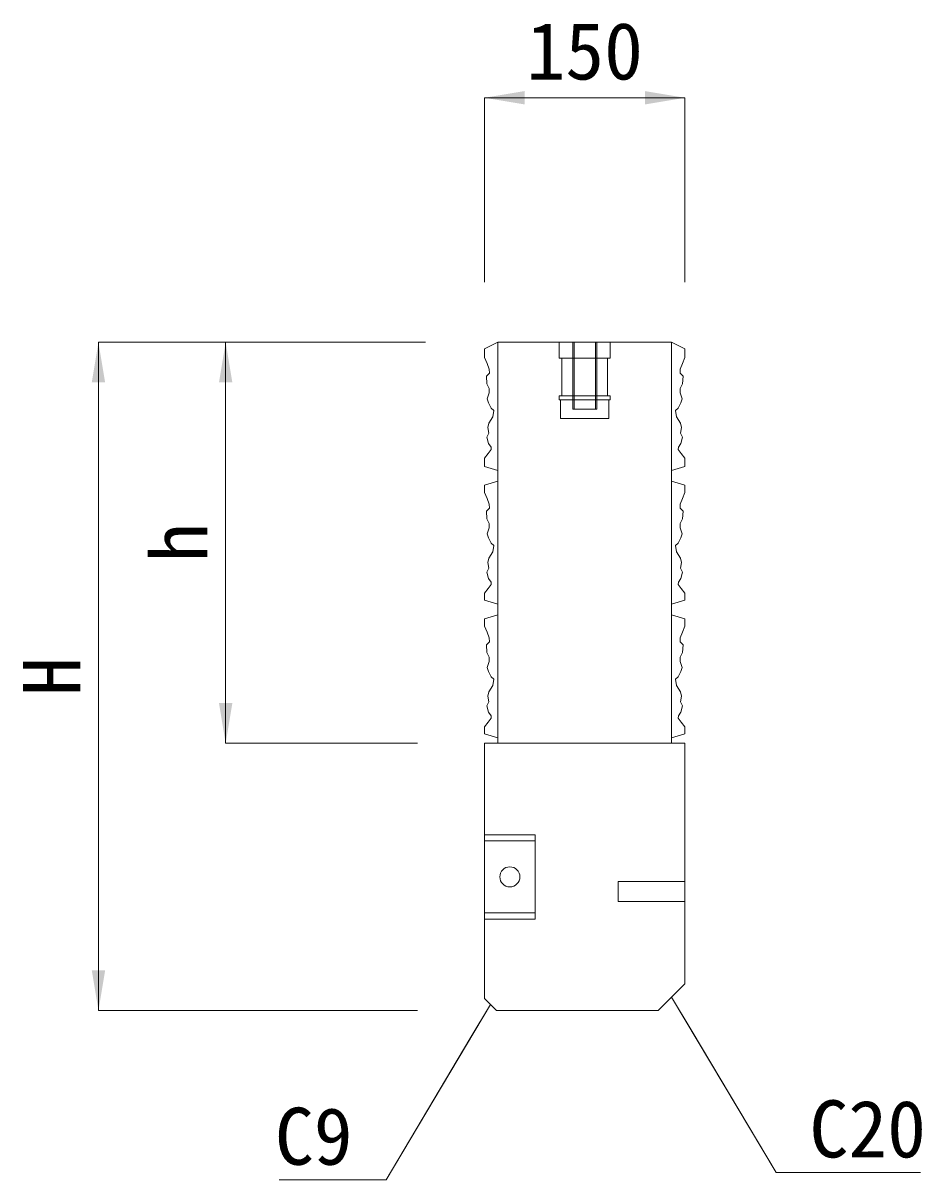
# Model space of a CAD drawing. Units: millimetres at full size; details may follow other scales. Extents: x 199178 to 219083, y 873019 to 880494.
# Drawn here: x 215717 to 216390, y 878419 to 879284 of the extents above; entities that cross this region are included whole.
import ezdxf
from ezdxf.enums import TextEntityAlignment as Align

# ---------------------------------------------------------------- set-up
doc = ezdxf.new("R2010")
doc.units = ezdxf.units.MM
doc.header["$LTSCALE"] = 20
doc.linetypes.add('DASHED_SPACED', pattern=[12, 6, -6])
for name, color, linetype, lineweight in [('0_2', 7, 'Continuous', 13), ('インサート', 3, 'Continuous', 9), ('寸法線', 7, 'Continuous', 13), ('引出線', 4, 'Continuous', 13)]:
    doc.layers.add(name, color=color, linetype=linetype, lineweight=lineweight)
doc.styles.add('ＭＳ ゴシック', font='')
doc.styles.get('ＭＳ ゴシック').set_extended_font_data('MS Gothic')

# ---------------------------------------------------------------- blocks, each defined once
blk = doc.blocks.new('filled_arrow')
at = {"color": 0, "linetype": 'Continuous', "lineweight": -2}
blk.add_solid([(7.5, 1.25), (0, 0), (7.5, -1.25)], dxfattribs=at)

msp = doc.modelspace()

# ---------------------------------------------------------------- linework, layer by layer
at = {"layer": '0_2', "lineweight": 5}
for p, q in [((216062.61, 879040.43), (216072.61, 879045.43)), ((216062.61, 879034.02), (216062.61, 879040.43)), ((216212.61, 879040.43), (216202.61, 879045.43)), ((216212.61, 879034.02), (216212.61, 879040.43)), ((216062.61, 879034.02), (216064.55, 879029.52)), ((216212.61, 879034.02), (216210.66, 879029.52)), ((216066.28, 879022.41), (216064.03, 879019.98)), ((216064.55, 879029.52), (216066.11, 879025.36)), ((216066.11, 879025.36), (216066.28, 879022.41)), ((216209.1, 879025.36), (216208.93, 879022.41)), ((216208.93, 879022.41), (216211.18, 879019.98)), ((216210.66, 879029.52), (216209.1, 879025.36)), ((216064.03, 879019.98), (216064.37, 879014.26)), ((216064.37, 879014.26), (216066.11, 879010.8)), ((216210.84, 879014.26), (216209.1, 879010.8)), ((216211.18, 879019.98), (216210.84, 879014.26)), ((216066.11, 879007.68), (216064.72, 879003.17)), ((216066.11, 879010.8), (216066.11, 879007.68)), ((216209.1, 879010.8), (216209.1, 879007.68)), ((216209.1, 879007.68), (216210.49, 879003.17)), ((216064.72, 879003.17), (216065.59, 879000.05)), ((216065.59, 879000.05), (216067.67, 878996.06)), ((216067.67, 878996.06), (216069.58, 878994.33)), ((216207.54, 878996.06), (216205.63, 878994.33)), ((216209.62, 879000.05), (216207.54, 878996.06)), ((216210.49, 879003.17), (216209.62, 879000.05)), ((216068.88, 878989.65), (216065.94, 878984.97)), ((216069.58, 878994.33), (216068.88, 878989.65)), ((216205.63, 878994.33), (216206.33, 878989.65)), ((216206.33, 878989.65), (216209.28, 878984.97)), ((216065.94, 878984.97), (216065.07, 878981.68)), ((216065.07, 878981.68), (216065.94, 878977.52)), ((216209.28, 878984.97), (216210.14, 878981.68)), ((216210.14, 878981.68), (216209.28, 878977.52)), ((216065.94, 878977.52), (216064.37, 878974.4)), ((216064.37, 878974.4), (216065.59, 878969.72)), ((216065.59, 878969.72), (216067.5, 878966.94)), ((216209.62, 878969.72), (216207.72, 878966.94)), ((216209.28, 878977.52), (216210.84, 878974.4)), ((216210.84, 878974.4), (216209.62, 878969.72)), ((216065.42, 878962.26), (216062.61, 878958.62)), ((216067.67, 878965.21), (216065.42, 878962.26)), ((216067.5, 878966.94), (216067.67, 878965.21)), ((216207.72, 878966.94), (216207.54, 878965.21)), ((216207.54, 878965.21), (216209.8, 878962.26)), ((216209.8, 878962.26), (216212.61, 878958.62)), ((216062.61, 878952.43), (216062.61, 878958.62)), ((216062.61, 878952.43), (216072.61, 878949.43)), ((216212.61, 878952.43), (216202.61, 878949.43)), ((216212.61, 878952.43), (216212.61, 878958.62)), ((216062.61, 878938.43), (216072.61, 878941.43)), ((216062.61, 878933.02), (216062.61, 878938.43)), ((216212.61, 878938.43), (216202.61, 878941.43)), ((216212.61, 878933.02), (216212.61, 878938.43)), ((216062.61, 878933.02), (216064.55, 878928.52)), ((216064.55, 878928.52), (216066.11, 878924.36)), ((216210.66, 878928.52), (216209.1, 878924.36)), ((216212.61, 878933.02), (216210.66, 878928.52)), ((216066.28, 878921.41), (216064.03, 878918.98)), ((216064.03, 878918.98), (216064.37, 878913.26)), ((216066.11, 878924.36), (216066.28, 878921.41)), ((216209.1, 878924.36), (216208.93, 878921.41)), ((216208.93, 878921.41), (216211.18, 878918.98)), ((216211.18, 878918.98), (216210.84, 878913.26)), ((216064.37, 878913.26), (216066.11, 878909.8)), ((216066.11, 878909.8), (216066.11, 878906.68)), ((216210.84, 878913.26), (216209.1, 878909.8)), ((216209.1, 878909.8), (216209.1, 878906.68)), ((216066.11, 878906.68), (216064.72, 878902.17)), ((216064.72, 878902.17), (216065.59, 878899.05)), ((216209.1, 878906.68), (216210.49, 878902.17)), ((216210.49, 878902.17), (216209.62, 878899.05)), ((216065.59, 878899.05), (216067.67, 878895.06)), ((216067.67, 878895.06), (216069.58, 878893.33)), ((216069.58, 878893.33), (216068.88, 878888.65)), ((216207.54, 878895.06), (216205.63, 878893.33)), ((216205.63, 878893.33), (216206.33, 878888.65)), ((216209.62, 878899.05), (216207.54, 878895.06)), ((216065.94, 878883.97), (216065.07, 878880.68)), ((216068.88, 878888.65), (216065.94, 878883.97)), ((216206.33, 878888.65), (216209.28, 878883.97)), ((216209.28, 878883.97), (216210.14, 878880.68)), ((216065.94, 878876.52), (216064.37, 878873.4)), ((216065.07, 878880.68), (216065.94, 878876.52)), ((216210.14, 878880.68), (216209.28, 878876.52)), ((216209.28, 878876.52), (216210.84, 878873.4)), ((216064.37, 878873.4), (216065.59, 878868.72)), ((216065.59, 878868.72), (216067.5, 878865.94)), ((216067.5, 878865.94), (216067.67, 878864.21)), ((216207.72, 878865.94), (216207.54, 878864.21)), ((216209.62, 878868.72), (216207.72, 878865.94)), ((216210.84, 878873.4), (216209.62, 878868.72)), ((216065.42, 878861.26), (216062.61, 878857.62)), ((216062.61, 878852.43), (216062.61, 878857.62)), ((216067.67, 878864.21), (216065.42, 878861.26)), ((216207.54, 878864.21), (216209.8, 878861.26)), ((216209.8, 878861.26), (216212.61, 878857.62)), ((216212.61, 878852.43), (216212.61, 878857.62)), ((216062.61, 878852.43), (216072.61, 878849.43)), ((216212.61, 878852.43), (216202.61, 878849.43)), ((216062.61, 878838.43), (216072.61, 878841.43)), ((216212.61, 878838.43), (216202.61, 878841.43)), ((216062.61, 878833.02), (216062.61, 878838.43)), ((216062.61, 878833.02), (216064.55, 878828.52)), ((216212.61, 878833.02), (216210.66, 878828.52)), ((216212.61, 878833.02), (216212.61, 878838.43)), ((216064.55, 878828.52), (216066.11, 878824.36)), ((216066.11, 878824.36), (216066.28, 878821.41)), ((216209.1, 878824.36), (216208.93, 878821.41)), ((216210.66, 878828.52), (216209.1, 878824.36)), ((216066.28, 878821.41), (216064.03, 878818.98)), ((216064.03, 878818.98), (216064.37, 878813.26)), ((216208.93, 878821.41), (216211.18, 878818.98)), ((216211.18, 878818.98), (216210.84, 878813.26)), ((216064.37, 878813.26), (216066.11, 878809.8)), ((216066.11, 878806.68), (216064.72, 878802.17)), ((216066.11, 878809.8), (216066.11, 878806.68)), ((216210.84, 878813.26), (216209.1, 878809.8)), ((216209.1, 878809.8), (216209.1, 878806.68)), ((216209.1, 878806.68), (216210.49, 878802.17)), ((216064.72, 878802.17), (216065.59, 878799.05)), ((216065.59, 878799.05), (216067.67, 878795.06)), ((216209.62, 878799.05), (216207.54, 878795.06)), ((216210.49, 878802.17), (216209.62, 878799.05)), ((216068.88, 878788.65), (216065.94, 878783.97)), ((216067.67, 878795.06), (216069.58, 878793.33)), ((216069.58, 878793.33), (216068.88, 878788.65)), ((216207.54, 878795.06), (216205.63, 878793.33)), ((216205.63, 878793.33), (216206.33, 878788.65)), ((216206.33, 878788.65), (216209.28, 878783.97)), ((216065.94, 878783.97), (216065.07, 878780.68)), ((216065.07, 878780.68), (216065.94, 878776.52)), ((216209.28, 878783.97), (216210.14, 878780.68)), ((216210.14, 878780.68), (216209.28, 878776.52)), ((216065.94, 878776.52), (216064.37, 878773.4)), ((216064.37, 878773.4), (216065.59, 878768.72)), ((216209.28, 878776.52), (216210.84, 878773.4)), ((216210.84, 878773.4), (216209.62, 878768.72)), ((216067.67, 878764.21), (216065.42, 878761.26)), ((216065.59, 878768.72), (216067.5, 878765.94)), ((216067.5, 878765.94), (216067.67, 878764.21)), ((216207.72, 878765.94), (216207.54, 878764.21)), ((216207.54, 878764.21), (216209.8, 878761.26)), ((216209.62, 878768.72), (216207.72, 878765.94)), ((216065.42, 878761.26), (216062.61, 878757.62)), ((216062.61, 878752.43), (216062.61, 878757.62)), ((216209.8, 878761.26), (216212.61, 878757.62)), ((216212.61, 878752.43), (216212.61, 878757.62)), ((216062.61, 878752.43), (216072.61, 878749.43)), ((216212.61, 878752.43), (216202.61, 878749.43))]:
    msp.add_line(p, q, dxfattribs=at)
at = {"layer": '0_2'}
for p, q in [((216072.61, 878745.43), (216072.61, 879045.43)), ((216072.61, 879045.43), (216202.61, 879045.43)), ((216202.61, 878745.43), (216202.61, 879045.43)), ((216062.61, 878554.43), (216062.61, 878745.43)), ((216062.61, 878745.43), (216212.61, 878745.43)), ((216212.61, 878565.43), (216212.61, 878745.43)), ((216062.61, 878676.93), (216100.61, 878676.93)), ((216100.61, 878676.93), (216100.61, 878613.93)), ((216062.61, 878613.93), (216100.61, 878613.93)), ((216192.61, 878545.43), (216212.61, 878565.43)), ((216062.61, 878554.43), (216071.61, 878545.43)), ((216071.61, 878545.43), (216192.61, 878545.43))]:
    msp.add_line(p, q, dxfattribs=at)
at = {"layer": '0_2', "linetype": 'DASHED_SPACED'}
for p, q in [((216062.61, 878672.43), (216100.61, 878672.43)), ((216062.61, 878618.43), (216100.61, 878618.43))]:
    msp.add_line(p, q, dxfattribs=at)
at = {"layer": '0_2'}
msp.add_circle((216081.61, 878645.43), 7.5, dxfattribs=at)
at = {"layer": 'インサート', "linetype": 'DASHED_SPACED'}
for p, q in [((216128.61, 879045.43), (216128.61, 878995.43)), ((216129.61, 879045.43), (216129.61, 878995.43)), ((216145.61, 879045.43), (216145.61, 878995.43)), ((216146.61, 879045.43), (216146.61, 878995.43)), ((216146.61, 878995.43), (216128.61, 878995.43)), ((216162.61, 878626.93), (216162.61, 878641.93)), ((216212.61, 878641.93), (216162.61, 878641.93)), ((216212.61, 878626.93), (216162.61, 878626.93))]:
    msp.add_line(p, q, dxfattribs=at)
at = {"layer": 'インサート'}
for p, q in [((216120.61, 879033.43), (216120.61, 879005.43)), ((216154.61, 879033.43), (216154.61, 879005.43))]:
    msp.add_line(p, q, dxfattribs=at)
for points in [[(216118.61, 879033.43), (216156.61, 879033.43), (216156.61, 879045.43), (216118.61, 879045.43)], [(216118.61, 879002.43), (216156.61, 879002.43), (216156.61, 879005.43), (216118.61, 879005.43)], [(216119.61, 878988.43), (216155.61, 878988.43), (216155.61, 879002.43), (216119.61, 879002.43)]]:
    msp.add_lwpolyline(points, close=True, dxfattribs=at)
at = {"layer": '寸法線'}
for p, q in [((216062.61, 879228.39), (216212.61, 879228.39)), ((216062.61, 879090.43), (216062.61, 879228.39)), ((216212.61, 879090.43), (216212.61, 879228.39)), ((215773.79, 879045.43), (215773.79, 878545.43)), ((216018.61, 879045.43), (215773.79, 879045.43)), ((215868.96, 878745.43), (215868.96, 879045.43)), ((216018.61, 879045.43), (215868.96, 879045.43)), ((216012.61, 878745.43), (215868.96, 878745.43)), ((216012.61, 878545.43), (215773.79, 878545.43))]:
    msp.add_line(p, q, dxfattribs=at)
at = {"layer": '引出線'}
for points in [[(216202.61, 878555.43), (216217.96, 878529.66), (216280.77, 878424.25), (216372.35, 878424.25)], [(216202.61, 878555.43), (216280.77, 878424.25), (216388.91, 878424.25)], [(216067.11, 878549.93), (216051.75, 878524.16), (215988.95, 878418.75), (215909.12, 878418.75)], [(216067.11, 878549.93), (215988.95, 878418.75), (215911.18, 878418.75)]]:
    msp.add_lwpolyline(points, dxfattribs=at)

# ---------------------------------------------------------------- block references
at = {"layer": '寸法線', "xscale": 4, "yscale": 4}
msp.add_blockref('filled_arrow', (216062.61, 879228.39), dxfattribs=at)
for p, rotation in [((216212.61, 879228.39), 180), ((215773.79, 879045.43), 270), ((215868.96, 879045.43), 270), ((215868.96, 878745.43), 90), ((215773.79, 878545.43), 90)]:
    msp.add_blockref('filled_arrow', p, dxfattribs=dict(at, rotation=rotation))
at = {"layer": '引出線', "xscale": 0.16, "yscale": 0.16}
for p, rotation in [((216202.61, 878555.43), 300.8), ((216202.61, 878555.43), 300.8), ((216067.11, 878549.93), 239.2), ((216067.11, 878549.93), 239.2)]:
    msp.add_blockref('filled_arrow', p, dxfattribs=dict(at, rotation=rotation))

# ---------------------------------------------------------------- texts
at = {"layer": '寸法線', "style": 'ＭＳ ゴシック'}
msp.add_text('150', height=42.72, dxfattribs=at).set_placement((216137.61, 879263.39), align=Align.MIDDLE_CENTER)
for s, p in [('h', (215833.96, 878895.43)), ('H', (215738.79, 878795.43))]:
    msp.add_text(s, height=42.72, rotation=90, dxfattribs=at).set_placement(p, align=Align.MIDDLE_CENTER)
at = {"layer": '引出線', "style": 'ＭＳ ゴシック'}
msp.add_text('C20', height=42.72, dxfattribs=at).set_placement((216305.77, 878478.25), align=Align.TOP_LEFT)
msp.add_text('C9', height=42.72, dxfattribs=at).set_placement((215963.95, 878472.75), align=Align.TOP_RIGHT)

doc.saveas('drawing.dxf')
